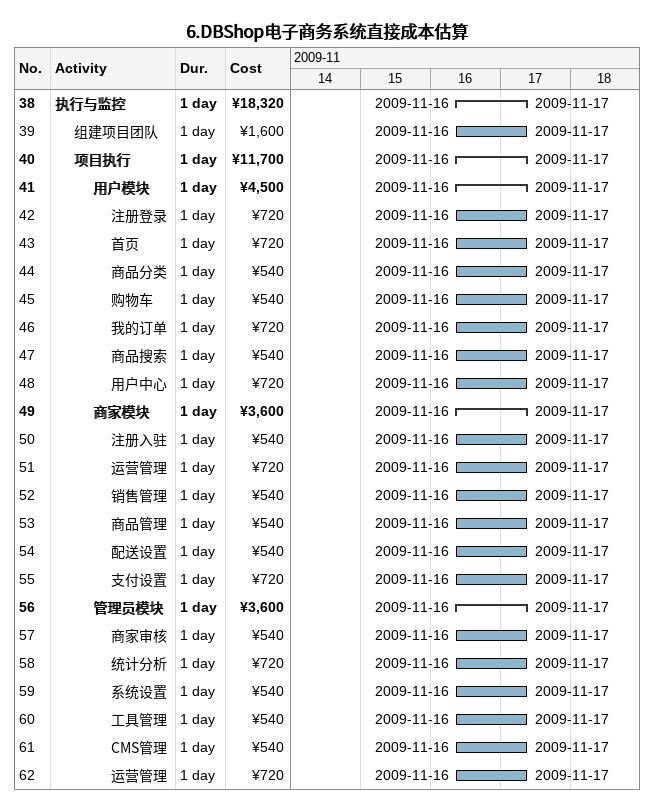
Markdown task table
6.DBShop电子商务系统直接成本估算

| ID | Level | Task | Duration | Start | Finish | Cost (¥) |
|---|---|---|---|---|---|---|
| 38 | 1 | **执行与监控** | 1d | 2009-11-16 | 2009-11-17 | 18320 |
| 39 | 2 | 组建项目团队 | 1d | 2009-11-16 | 2009-11-17 | 1600 |
| 40 | 2 | **项目执行** | 1d | 2009-11-16 | 2009-11-17 | 11700 |
| 41 | 3 | **用户模块** | 1d | 2009-11-16 | 2009-11-17 | 4500 |
| 42 | 4 | 注册登录 | 1d | 2009-11-16 | 2009-11-17 | 720 |
| 43 | 4 | 首页 | 1d | 2009-11-16 | 2009-11-17 | 720 |
| 44 | 4 | 商品分类 | 1d | 2009-11-16 | 2009-11-17 | 540 |
| 45 | 4 | 购物车 | 1d | 2009-11-16 | 2009-11-17 | 540 |
| 46 | 4 | 我的订单 | 1d | 2009-11-16 | 2009-11-17 | 720 |
| 47 | 4 | 商品搜索 | 1d | 2009-11-16 | 2009-11-17 | 540 |
| 48 | 4 | 用户中心 | 1d | 2009-11-16 | 2009-11-17 | 720 |
| 49 | 3 | **商家模块** | 1d | 2009-11-16 | 2009-11-17 | 3600 |
| 50 | 4 | 注册入驻 | 1d | 2009-11-16 | 2009-11-17 | 540 |
| 51 | 4 | 运营管理 | 1d | 2009-11-16 | 2009-11-17 | 720 |
| 52 | 4 | 销售管理 | 1d | 2009-11-16 | 2009-11-17 | 540 |
| 53 | 4 | 商品管理 | 1d | 2009-11-16 | 2009-11-17 | 540 |
| 54 | 4 | 配送设置 | 1d | 2009-11-16 | 2009-11-17 | 540 |
| 55 | 4 | 支付设置 | 1d | 2009-11-16 | 2009-11-17 | 720 |
| 56 | 3 | **管理员模块** | 1d | 2009-11-16 | 2009-11-17 | 3600 |
| 57 | 4 | 商家审核 | 1d | 2009-11-16 | 2009-11-17 | 540 |
| 58 | 4 | 统计分析 | 1d | 2009-11-16 | 2009-11-17 | 720 |
| 59 | 4 | 系统设置 | 1d | 2009-11-16 | 2009-11-17 | 540 |
| 60 | 4 | 工具管理 | 1d | 2009-11-16 | 2009-11-17 | 540 |
| 61 | 4 | CMS管理 | 1d | 2009-11-16 | 2009-11-17 | 540 |
| 62 | 4 | 运营管理 | 1d | 2009-11-16 | 2009-11-17 | 720 |
